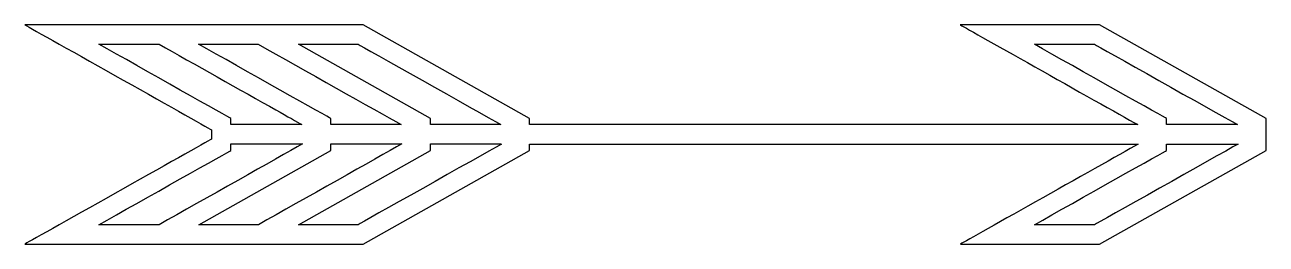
# Model space of a CAD drawing. Header units: centimetres. Extents: x -11.8 to 11.4, y -5.3 to -1.2.
import ezdxf

# ---------------------------------------------------------------- set-up
doc = ezdxf.new("R2010")
doc.units = ezdxf.units.CM
doc.header["$MEASUREMENT"] = 0
doc.layers.add('Camada 1', color=7, linetype='Continuous')

msp = doc.modelspace()

# ---------------------------------------------------------------- linework, layer by layer
at = {"layer": 'Camada 1'}
for points, knots in [([(8.26765, -5.27661), (8.26765, -5.27661), (5.6674, -5.27553), (5.6674, -5.27553), (5.6674, -5.27553), (5.6674, -5.27553), (8.29424, -3.79781), (8.98975, -3.40672), (8.98975, -3.40672), (8.98975, -3.40672), (-2.37466, -3.40672), (-2.37466, -3.40672), (-2.37466, -3.40672), (-2.37466, -3.40672), (-2.37466, -3.52671), (-2.37466, -3.52671), (-2.37466, -3.52671), (-2.37466, -3.52671), (-5.48359, -5.2759), (-5.48359, -5.2759), (-5.48359, -5.2759), (-5.48359, -5.2759), (-8.08453, -5.2759), (-8.08453, -5.2759), (-8.08453, -5.2759), (-8.08453, -5.2759), (-8.084, -5.27561), (-8.084, -5.27558), (-8.084, -5.27558), (-8.084, -5.27558), (-9.19731, -5.27513), (-9.19731, -5.27513), (-9.19731, -5.27513), (-9.19731, -5.27513), (-9.19866, -5.27587), (-9.19866, -5.27587), (-9.19866, -5.27587), (-9.19866, -5.27587), (-11.79991, -5.27481), (-11.79991, -5.27481), (-11.79991, -5.27481), (-11.79991, -5.27481), (-8.48815, -3.41164), (-8.31466, -3.3143), (-8.31466, -3.3143), (-8.31466, -3.28911), (-8.31466, -3.20751), (-8.31466, -3.14012), (-8.31466, -3.14012), (-8.48812, -3.04278), (-11.80025, -1.17924), (-11.80025, -1.17924), (-11.80025, -1.17924), (-11.80025, -1.17924), (-9.93889, -1.17925), (-9.93889, -1.17925), (-9.93889, -1.17925), (-9.93889, -1.17925), (-9.24679, -1.17925), (-9.24679, -1.17925), (-9.24679, -1.17925), (-9.24679, -1.17925), (-9.19935, -1.17925), (-9.19935, -1.17925), (-9.19935, -1.17925), (-9.19935, -1.17925), (-7.38434, -1.17925), (-7.38434, -1.17925), (-7.38434, -1.17925), (-7.38434, -1.17925), (-7.3369, -1.17925), (-7.3369, -1.17925), (-7.3369, -1.17925), (-7.3369, -1.17925), (-7.3356, -1.17996), (-7.3356, -1.17996), (-7.3356, -1.17996), (-7.3356, -1.17996), (-5.53109, -1.17996), (-5.53109, -1.17996), (-5.53109, -1.17996), (-5.53109, -1.17996), (-5.48365, -1.17996), (-5.48365, -1.17996), (-5.48365, -1.17996), (-5.48365, -1.17996), (-2.37472, -2.92915), (-2.37472, -2.92915), (-2.37472, -2.92915), (-2.37472, -2.92915), (-2.37472, -3.04279), (-2.37472, -3.04279), (-2.37472, -3.04279), (-2.37472, -3.04279), (-2.37472, -3.04419), (-2.37472, -3.04419), (-2.37472, -3.04419), (-2.37472, -3.04419), (8.9785, -3.04419), (8.9785, -3.04419), (8.9785, -3.04419), (8.266, -2.6434), (5.66597, -1.17996), (5.66597, -1.17996), (5.66597, -1.17996), (5.66597, -1.17996), (8.21981, -1.17996), (8.21981, -1.17996), (8.21981, -1.17996), (8.21981, -1.17996), (8.26725, -1.17996), (8.26725, -1.17996), (8.26725, -1.17996), (8.26725, -1.17996), (11.3769, -2.92983), (11.3769, -2.92983), (11.3769, -2.92983), (11.3769, -2.92983), (11.3769, -3.04347), (11.3769, -3.04347), (11.3769, -3.04347), (11.3769, -3.04347), (11.3769, -3.40598), (11.3769, -3.40598), (11.3769, -3.40598), (11.3769, -3.40598), (11.3769, -3.52742), (11.3769, -3.52742), (11.3769, -3.52742), (11.3769, -3.52742), (8.26765, -5.27661), (8.26765, -5.27661)], [0, 0, 0, 0, 0.02941176, 0.02941176, 0.02941176, 0.02941176, 0.05882353, 0.05882353, 0.05882353, 0.05882353, 0.08823529, 0.08823529, 0.08823529, 0.08823529, 0.11764706, 0.11764706, 0.11764706, 0.11764706, 0.14705882, 0.14705882, 0.14705882, 0.14705882, 0.17647059, 0.17647059, 0.17647059, 0.17647059, 0.20588235, 0.20588235, 0.20588235, 0.20588235, 0.23529412, 0.23529412, 0.23529412, 0.23529412, 0.26470588, 0.26470588, 0.26470588, 0.26470588, 0.29411765, 0.29411765, 0.29411765, 0.29411765, 0.32352941, 0.32352941, 0.32352941, 0.32352941, 0.35294118, 0.35294118, 0.35294118, 0.35294118, 0.38235294, 0.38235294, 0.38235294, 0.38235294, 0.41176471, 0.41176471, 0.41176471, 0.41176471, 0.44117647, 0.44117647, 0.44117647, 0.44117647, 0.47058824, 0.47058824, 0.47058824, 0.47058824, 0.5, 0.5, 0.5, 0.5, 0.52941176, 0.52941176, 0.52941176, 0.52941176, 0.55882353, 0.55882353, 0.55882353, 0.55882353, 0.58823529, 0.58823529, 0.58823529, 0.58823529, 0.61764706, 0.61764706, 0.61764706, 0.61764706, 0.64705882, 0.64705882, 0.64705882, 0.64705882, 0.67647059, 0.67647059, 0.67647059, 0.67647059, 0.70588235, 0.70588235, 0.70588235, 0.70588235, 0.73529412, 0.73529412, 0.73529412, 0.73529412, 0.76470588, 0.76470588, 0.76470588, 0.76470588, 0.79411765, 0.79411765, 0.79411765, 0.79411765, 0.82352941, 0.82352941, 0.82352941, 0.82352941, 0.85294118, 0.85294118, 0.85294118, 0.85294118, 0.88235294, 0.88235294, 0.88235294, 0.88235294, 0.91176471, 0.91176471, 0.91176471, 0.91176471, 0.94117647, 0.94117647, 0.94117647, 0.94117647, 1, 1, 1, 1]), ([(-9.29436, -1.54175), (-9.35061, -1.54175), (-9.89266, -1.54175), (-10.41678, -1.54175), (-10.41678, -1.54175), (-9.64999, -1.97297), (-7.95216, -2.92843), (-7.95216, -2.92843), (-7.95216, -2.92843), (-7.95216, -2.92843), (-7.95216, -3.04207), (-7.95216, -3.04281), (-7.95216, -3.04281), (-7.95216, -3.04281), (-6.62567, -3.04281), (-6.62567, -3.04281), (-6.62567, -3.04281), (-6.71949, -2.99), (-6.89663, -2.89033), (-7.11335, -2.76841), (-7.11335, -2.76841), (-7.74115, -2.41533), (-8.6732, -1.89111), (-9.29436, -1.54175)], [0, 0, 0, 0, 0.14285714, 0.14285714, 0.14285714, 0.14285714, 0.28571429, 0.28571429, 0.28571429, 0.28571429, 0.42857143, 0.42857143, 0.42857143, 0.42857143, 0.57142857, 0.57142857, 0.57142857, 0.57142857, 0.71428571, 0.71428571, 0.71428571, 0.71428571, 1, 1, 1, 1]), ([(-7.44223, -1.54175), (-7.51674, -1.54175), (-8.04135, -1.54175), (-8.55467, -1.54175), (-8.55467, -1.54175), (-7.78791, -1.97297), (-6.08968, -2.92843), (-6.08968, -2.92843), (-6.08968, -2.92843), (-6.08968, -2.92843), (-6.08968, -3.04207), (-6.08968, -3.04281), (-6.08968, -3.04281), (-6.08968, -3.04281), (-4.77404, -3.04281), (-4.77404, -3.04281), (-4.77404, -3.04281), (-5.26164, -2.76857), (-6.62498, -2.00155), (-7.44223, -1.54175)], [0, 0, 0, 0, 0.16666667, 0.16666667, 0.16666667, 0.16666667, 0.33333333, 0.33333333, 0.33333333, 0.33333333, 0.5, 0.5, 0.5, 0.5, 0.66666667, 0.66666667, 0.66666667, 0.66666667, 1, 1, 1, 1]), ([(-5.57847, -1.54247), (-5.63403, -1.54247), (-6.16989, -1.54247), (-6.69118, -1.54247), (-6.69118, -1.54247), (-6.69118, -1.54247), (-4.22757, -2.92841), (-4.22757, -2.92841), (-4.22757, -2.92841), (-4.22757, -2.92841), (-4.22757, -3.04279), (-4.22757, -3.04279), (-4.22757, -3.04279), (-4.22757, -3.04279), (-2.91169, -3.04279), (-2.91169, -3.04279), (-2.91169, -3.04279), (-3.34751, -2.79781), (-5.50558, -1.58356), (-5.57847, -1.54247)], [0, 0, 0, 0, 0.16666667, 0.16666667, 0.16666667, 0.16666667, 0.33333333, 0.33333333, 0.33333333, 0.33333333, 0.5, 0.5, 0.5, 0.5, 0.66666667, 0.66666667, 0.66666667, 0.66666667, 1, 1, 1, 1]), ([(8.17242, -1.54247), (8.11649, -1.54247), (7.57377, -1.54247), (7.04948, -1.54247), (7.04948, -1.54247), (7.81593, -1.97401), (9.51413, -2.92984), (9.51413, -2.92984), (9.51413, -2.92984), (9.51413, -2.92984), (9.51413, -3.04282), (9.51413, -3.04348), (9.51413, -3.04348), (9.51413, -3.04348), (10.8399, -3.04348), (10.8399, -3.04348), (10.8399, -3.04348), (10.40445, -2.7985), (8.24569, -1.58356), (8.17242, -1.54247)], [0, 0, 0, 0, 0.16666667, 0.16666667, 0.16666667, 0.16666667, 0.33333333, 0.33333333, 0.33333333, 0.33333333, 0.5, 0.5, 0.5, 0.5, 0.66666667, 0.66666667, 0.66666667, 0.66666667, 1, 1, 1, 1]), ([(-10.41715, -4.91299), (-9.89402, -4.91299), (-9.35358, -4.91336), (-9.29497, -4.91336), (-9.29497, -4.91336), (-8.47008, -4.44928), (-7.09012, -3.67299), (-6.61408, -3.40529), (-6.61408, -3.40529), (-7.01625, -3.40529), (-7.71713, -3.40529), (-7.95216, -3.40529), (-7.95216, -3.40529), (-7.95216, -3.40738), (-7.95216, -3.52602), (-7.95216, -3.52602), (-7.95216, -3.52602), (-7.95216, -3.52602), (-9.6507, -4.48183), (-10.41715, -4.91299)], [0, 0, 0, 0, 0.16666667, 0.16666667, 0.16666667, 0.16666667, 0.33333333, 0.33333333, 0.33333333, 0.33333333, 0.5, 0.5, 0.5, 0.5, 0.66666667, 0.66666667, 0.66666667, 0.66666667, 1, 1, 1, 1]), ([(-7.44035, -4.91337), (-6.61464, -4.44868), (-5.23476, -3.67221), (-4.76023, -3.4053), (-4.76023, -3.4053), (-5.16348, -3.4053), (-5.85605, -3.4053), (-6.08968, -3.4053), (-6.08968, -3.4053), (-6.08968, -3.40739), (-6.08968, -3.52603), (-6.08968, -3.52603), (-6.08968, -3.52603), (-6.08968, -3.52603), (-8.55393, -4.91303), (-8.55393, -4.91303), (-8.55393, -4.91303), (-8.03926, -4.91299), (-7.51279, -4.91334), (-7.44035, -4.91337)], [0, 0, 0, 0, 0.16666667, 0.16666667, 0.16666667, 0.16666667, 0.33333333, 0.33333333, 0.33333333, 0.33333333, 0.5, 0.5, 0.5, 0.5, 0.66666667, 0.66666667, 0.66666667, 0.66666667, 1, 1, 1, 1]), ([(-2.91208, -3.4067), (-2.91208, -3.4067), (-2.91208, -3.4053), (-2.91208, -3.4053), (-2.91208, -3.4053), (-3.31155, -3.4053), (-3.98825, -3.4053), (-4.22759, -3.4053), (-4.22759, -3.4053), (-4.22759, -3.4053), (-4.22759, -3.52603), (-4.22759, -3.52603), (-4.22759, -3.52603), (-4.22759, -3.52603), (-6.69218, -4.9134), (-6.69218, -4.9134), (-6.69218, -4.9134), (-6.17069, -4.9134), (-5.63408, -4.9134), (-5.57847, -4.9134), (-5.57847, -4.9134), (-5.50497, -4.87207), (-3.32279, -3.64425), (-2.90041, -3.40673), (-2.90041, -3.40673), (-2.90041, -3.40673), (-2.91208, -3.40672), (-2.91208, -3.40672), (-2.91208, -3.40672), (-2.91208, -3.40672), (-2.91208, -3.4067), (-2.91208, -3.4067)], [0, 0, 0, 0, 0.11111111, 0.11111111, 0.11111111, 0.11111111, 0.22222222, 0.22222222, 0.22222222, 0.22222222, 0.33333333, 0.33333333, 0.33333333, 0.33333333, 0.44444444, 0.44444444, 0.44444444, 0.44444444, 0.55555556, 0.55555556, 0.55555556, 0.55555556, 0.66666667, 0.66666667, 0.66666667, 0.66666667, 0.77777778, 0.77777778, 0.77777778, 0.77777778, 1, 1, 1, 1]), ([(9.51413, -3.40598), (9.51413, -3.40812), (9.51413, -3.52742), (9.51413, -3.52742), (9.51413, -3.52742), (9.51413, -3.52742), (7.81662, -4.48251), (7.0502, -4.91373), (7.0502, -4.91373), (7.5745, -4.91373), (8.11684, -4.9141), (8.17277, -4.9141), (8.17277, -4.9141), (8.2464, -4.87267), (10.43631, -3.64071), (10.85371, -3.40598), (10.85371, -3.40598), (10.45223, -3.40598), (9.74955, -3.40598), (9.51413, -3.40598)], [0, 0, 0, 0, 0.16666667, 0.16666667, 0.16666667, 0.16666667, 0.33333333, 0.33333333, 0.33333333, 0.33333333, 0.5, 0.5, 0.5, 0.5, 0.66666667, 0.66666667, 0.66666667, 0.66666667, 1, 1, 1, 1])]:
    msp.add_open_spline(points, degree=3, knots=knots, dxfattribs=at)

doc.saveas('drawing.dxf')
